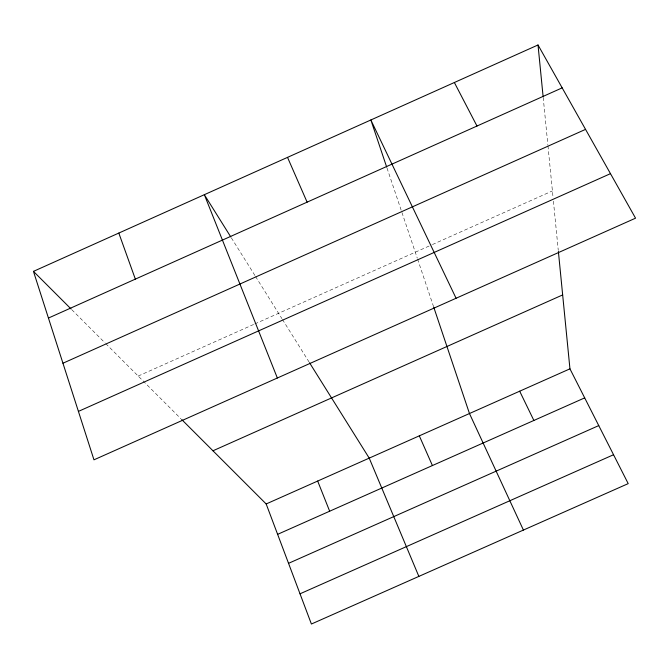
<?xml version="1.0" encoding="UTF-8"?>
<svg xmlns="http://www.w3.org/2000/svg" width="669" height="669" viewBox="0 0 669 669"><rect width="100%" height="100%" fill="white"/><g stroke="black" fill="none" stroke-linecap="round" stroke-linejoin="round"><path stroke-width="0.5" stroke-dasharray="3.35 2.51" d="M138.19 376.053L253.902 324.34M254.847 323.913L431.455 244.979M432.408 244.553L552.41 190.924M71.8 309.697L104.991 342.871M105.735 343.607L180.923 418.761M231.349 237.838L254.998 275.62M255.55 276.498L281.9 318.603M282.452 319.481L308.961 361.837M387.025 168.086L417.264 258.109M417.59 259.095L433.771 307.272M543.195 97.415L547.852 144.688M547.953 145.717L553.012 197.079M553.422 201.185L558.272 250.44"/><path stroke-width="1" d="M33.45 271.371L538.018 44.974L635.55 218.178L93.969 459.829L33.45 271.371L71.065 308.961M48.444 318.059L562.169 87.865M62.945 363.225L585.551 129.376M78.415 411.402L610.479 173.656M212.968 450.781L562.662 294.92M181.65 419.488L266.178 503.958L569.946 368.836L558.381 251.477M277.618 534.339L584.689 397.879M288.54 563.331L598.755 425.593M300.021 593.813L613.548 454.736M230.797 236.951L204.346 194.696L277.351 378.01M309.513 362.723L369.221 458.123L418.861 576.402M454.36 82.513L476.989 126.04M569.946 368.836L628.208 483.62L311.403 624.026L266.178 503.958M519.679 391.198L533.87 420.458M456.082 298.257L370.86 119.977L386.69 167.099M523.409 530.065L469.471 413.534L433.771 307.272M419.312 435.845L432.417 465.549M287.528 157.374L307.113 202.155M317.666 481.053L329.666 511.208M118.814 233.071L135.347 279.115M538.018 44.974L543.086 96.386"/></g></svg>
